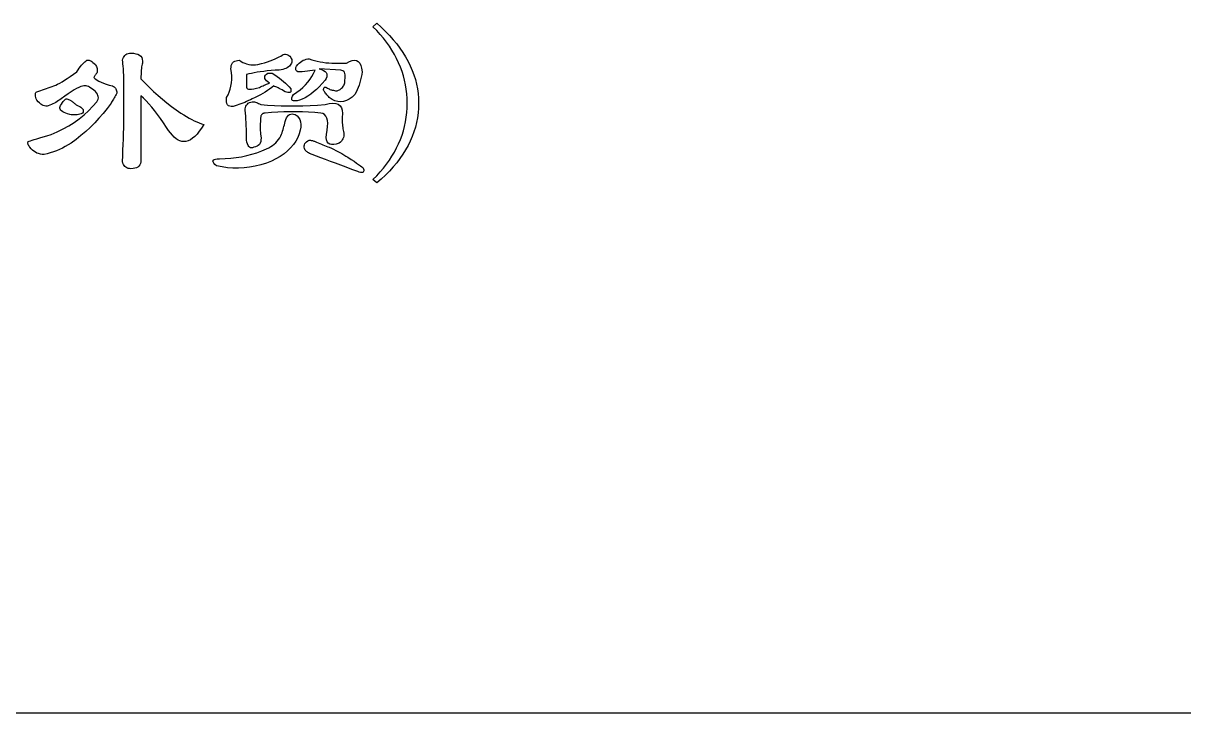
# Model space of a CAD drawing. Extents: x -210 to 210, y -160 to 160.
# Drawn here: x -113.4 to -81.61, y -160 to -141.12 of the extents above; entities that cross this region are included whole.
import ezdxf

# ---------------------------------------------------------------- set-up
doc = ezdxf.new("R2010")
doc.units = 0
doc.header["$MEASUREMENT"] = 0
doc.layers.get('0').update_dxf_attribs({"linetype": 'CONTINUOUS'})

msp = doc.modelspace()

# ---------------------------------------------------------------- linework, layer by layer
for points in [[(-103.818662, -141.214814), (-103.716123, -141.117188), (-103.716123, -141.117188), (-103.592656, -141.228457), (-103.592656, -141.228457), (-103.476191, -141.340938), (-103.476191, -141.340938), (-103.366719, -141.454609), (-103.366719, -141.454609), (-103.264258, -141.569512), (-103.264258, -141.569512), (-103.16876, -141.685615), (-103.16876, -141.685615), (-103.080254, -141.802939), (-103.080254, -141.802939), (-102.998779, -141.921445), (-102.998779, -141.921445), (-102.924258, -142.041143), (-102.924258, -142.041143), (-102.856748, -142.1621), (-102.856748, -142.1621), (-102.79626, -142.284248), (-102.79626, -142.284248), (-102.74292, -142.407568), (-102.74292, -142.407568), (-102.69668, -142.532109), (-102.69668, -142.532109), (-102.657588, -142.657842), (-102.657588, -142.657842), (-102.625547, -142.784805), (-102.625547, -142.784805), (-102.600693, -142.912988), (-102.600693, -142.912988), (-102.582891, -143.042324), (-102.582891, -143.042324), (-102.572207, -143.1729), (-102.572207, -143.1729), (-102.568662, -143.304678), (-102.568662, -143.304678), (-102.572207, -143.440547), (-102.572207, -143.440547), (-102.582891, -143.574717), (-102.582891, -143.574717), (-102.600693, -143.707217), (-102.600693, -143.707217), (-102.625547, -143.838018), (-102.625547, -143.838018), (-102.657588, -143.967178), (-102.657588, -143.967178), (-102.69668, -144.094619), (-102.69668, -144.094619), (-102.74292, -144.220352), (-102.74292, -144.220352), (-102.79626, -144.344404), (-102.79626, -144.344404), (-102.856748, -144.466777), (-102.856748, -144.466777), (-102.924258, -144.58749), (-102.924258, -144.58749), (-102.998779, -144.706475), (-102.998779, -144.706475), (-103.080254, -144.82374), (-103.080254, -144.82374), (-103.16876, -144.939395), (-103.16876, -144.939395), (-103.264258, -145.053311), (-103.264258, -145.053311), (-103.366719, -145.165547), (-103.366719, -145.165547), (-103.476191, -145.276113), (-103.476191, -145.276113), (-103.592656, -145.385), (-103.592656, -145.385), (-103.716123, -145.492178), (-103.716123, -145.492178), (-103.818662, -145.394502), (-103.818662, -145.394502), (-103.717383, -145.291807), (-103.717383, -145.291807), (-103.621875, -145.187617), (-103.621875, -145.187617), (-103.532207, -145.082012), (-103.532207, -145.082012), (-103.448301, -144.97498), (-103.448301, -144.97498), (-103.370186, -144.866455), (-103.370186, -144.866455), (-103.297822, -144.756494), (-103.297822, -144.756494), (-103.23126, -144.645098), (-103.23126, -144.645098), (-103.170508, -144.532236), (-103.170508, -144.532236), (-103.115547, -144.417959), (-103.115547, -144.417959), (-103.066338, -144.301982), (-103.066338, -144.301982), (-103.022949, -144.184053), (-103.022949, -144.184053), (-102.985322, -144.064219), (-102.985322, -144.064219), (-102.953506, -143.942441), (-102.953506, -143.942441), (-102.927461, -143.81875), (-102.927461, -143.81875), (-102.907207, -143.693115), (-102.907207, -143.693115), (-102.892715, -143.565566), (-102.892715, -143.565566), (-102.884063, -143.436074), (-102.884063, -143.436074), (-102.881162, -143.304678), (-102.881162, -143.304678), (-102.884063, -143.177256), (-102.884063, -143.177256), (-102.892715, -143.051016), (-102.892715, -143.051016), (-102.907207, -142.925977), (-102.907207, -142.925977), (-102.927461, -142.802178), (-102.927461, -142.802178), (-102.953506, -142.679561), (-102.953506, -142.679561), (-102.985322, -142.558115), (-102.985322, -142.558115), (-103.022949, -142.437939), (-103.022949, -142.437939), (-103.066338, -142.318936), (-103.066338, -142.318936), (-103.115547, -142.201152), (-103.115547, -142.201152), (-103.170508, -142.084805), (-103.170508, -142.084805), (-103.23126, -141.970146), (-103.23126, -141.970146), (-103.297822, -141.857188), (-103.297822, -141.857188), (-103.370186, -141.745898), (-103.370186, -141.745898), (-103.448301, -141.636328), (-103.448301, -141.636328), (-103.532207, -141.528408), (-103.532207, -141.528408), (-103.621875, -141.422197), (-103.621875, -141.422197), (-103.717383, -141.317676), (-103.717383, -141.317676), (-103.818662, -141.214814)], [(-110.643682, -142.914053), (-110.64415, -142.780947), (-110.64415, -142.780947), (-110.645625, -142.659424), (-110.645625, -142.659424), (-110.648047, -142.549482), (-110.648047, -142.549482), (-110.651387, -142.451074), (-110.651387, -142.451074), (-110.655762, -142.364277), (-110.655762, -142.364277), (-110.661025, -142.289053), (-110.661025, -142.289053), (-110.667344, -142.225381), (-110.667344, -142.225381), (-110.674561, -142.173301), (-110.674561, -142.173301), (-110.682744, -142.132803), (-110.682744, -142.132803), (-110.672158, -142.091797), (-110.672158, -142.091797), (-110.657695, -142.055645), (-110.657695, -142.055645), (-110.639346, -142.024297), (-110.639346, -142.024297), (-110.617188, -141.997783), (-110.617188, -141.997783), (-110.591123, -141.976074), (-110.591123, -141.976074), (-110.561221, -141.959189), (-110.561221, -141.959189), (-110.527461, -141.947119), (-110.527461, -141.947119), (-110.489863, -141.939893), (-110.489863, -141.939893), (-110.448359, -141.93749), (-110.448359, -141.93749), (-110.375059, -141.940859), (-110.375059, -141.940859), (-110.311396, -141.950996), (-110.311396, -141.950996), (-110.257412, -141.967881), (-110.257412, -141.967881), (-110.213037, -141.991494), (-110.213037, -141.991494), (-110.17832, -142.021875), (-110.17832, -142.021875), (-110.153223, -142.059014), (-110.153223, -142.059014), (-110.137813, -142.1029), (-110.137813, -142.1029), (-110.132021, -142.153516), (-110.132021, -142.153516), (-110.135859, -142.210918), (-110.135859, -142.210918), (-110.144053, -142.239375), (-110.144053, -142.239375), (-110.151309, -142.272637), (-110.151309, -142.272637), (-110.157598, -142.310752), (-110.157598, -142.310752), (-110.162881, -142.353652), (-110.162881, -142.353652), (-110.167246, -142.401426), (-110.167246, -142.401426), (-110.170605, -142.453984), (-110.170605, -142.453984), (-110.172998, -142.511387), (-110.172998, -142.511387), (-110.174463, -142.573584), (-110.174463, -142.573584), (-110.174912, -142.640605), (-110.174912, -142.640605), (-110.061143, -142.760205), (-110.061143, -142.760205), (-109.945381, -142.875957), (-109.945381, -142.875957), (-109.827744, -142.987803), (-109.827744, -142.987803), (-109.708125, -143.09585), (-109.708125, -143.09585), (-109.586611, -143.20001), (-109.586611, -143.20001), (-109.463145, -143.300312), (-109.463145, -143.300312), (-109.337744, -143.396777), (-109.337744, -143.396777), (-109.210449, -143.489375), (-109.210449, -143.489375), (-109.081182, -143.578115), (-109.081182, -143.578115), (-109.004023, -143.628252), (-109.004023, -143.628252), (-108.928809, -143.67457), (-108.928809, -143.67457), (-108.855498, -143.717002), (-108.855498, -143.717002), (-108.784121, -143.755596), (-108.784121, -143.755596), (-108.714648, -143.790303), (-108.714648, -143.790303), (-108.647148, -143.821182), (-108.647148, -143.821182), (-108.581563, -143.848154), (-108.581563, -143.848154), (-108.51792, -143.871318), (-108.51792, -143.871318), (-108.456182, -143.890605), (-108.456182, -143.890605), (-108.516982, -143.988994), (-108.516982, -143.988994), (-108.577744, -144.075801), (-108.577744, -144.075801), (-108.638486, -144.151016), (-108.638486, -144.151016), (-108.699238, -144.214707), (-108.699238, -144.214707), (-108.76001, -144.266787), (-108.76001, -144.266787), (-108.820781, -144.307285), (-108.820781, -144.307285), (-108.881514, -144.336221), (-108.881514, -144.336221), (-108.942275, -144.353584), (-108.942275, -144.353584), (-109.003057, -144.359365), (-109.003057, -144.359365), (-109.055146, -144.354551), (-109.055146, -144.354551), (-109.107236, -144.340078), (-109.107236, -144.340078), (-109.159297, -144.315947), (-109.159297, -144.315947), (-109.211396, -144.282207), (-109.211396, -144.282207), (-109.263486, -144.238789), (-109.263486, -144.238789), (-109.315557, -144.185752), (-109.315557, -144.185752), (-109.367646, -144.123047), (-109.367646, -144.123047), (-109.419736, -144.050713), (-109.419736, -144.050713), (-109.471797, -143.96875), (-109.471797, -143.96875), (-109.557646, -143.842383), (-109.557646, -143.842383), (-109.641582, -143.72376), (-109.641582, -143.72376), (-109.723525, -143.612813), (-109.723525, -143.612813), (-109.803604, -143.509629), (-109.803604, -143.509629), (-109.881719, -143.414141), (-109.881719, -143.414141), (-109.9579, -143.326387), (-109.9579, -143.326387), (-110.032197, -143.246318), (-110.032197, -143.246318), (-110.104512, -143.173975), (-110.104512, -143.173975), (-110.174912, -143.109365), (-110.174912, -143.109365), (-110.174912, -144.867178), (-110.174912, -144.867178), (-110.17832, -144.916387), (-110.17832, -144.916387), (-110.188447, -144.959766), (-110.188447, -144.959766), (-110.205322, -144.997373), (-110.205322, -144.997373), (-110.228945, -145.029199), (-110.228945, -145.029199), (-110.259336, -145.055254), (-110.259336, -145.055254), (-110.296484, -145.075498), (-110.296484, -145.075498), (-110.340352, -145.08998), (-110.340352, -145.08998), (-110.390996, -145.098643), (-110.390996, -145.098643), (-110.448359, -145.101543), (-110.448359, -145.101543), (-110.489863, -145.099121), (-110.489863, -145.099121), (-110.527461, -145.091904), (-110.527461, -145.091904), (-110.561221, -145.079854), (-110.561221, -145.079854), (-110.591123, -145.062979), (-110.591123, -145.062979), (-110.617188, -145.04126), (-110.617188, -145.04126), (-110.639346, -145.014746), (-110.639346, -145.014746), (-110.657695, -144.983398), (-110.657695, -144.983398), (-110.672158, -144.947246), (-110.672158, -144.947246), (-110.682744, -144.90624), (-110.682744, -144.90624), (-110.674561, -144.750479), (-110.674561, -144.750479), (-110.667344, -144.595684), (-110.667344, -144.595684), (-110.661025, -144.441846), (-110.661025, -144.441846), (-110.655762, -144.288955), (-110.655762, -144.288955), (-110.651387, -144.137021), (-110.651387, -144.137021), (-110.648047, -143.986104), (-110.648047, -143.986104), (-110.645625, -143.836123), (-110.645625, -143.836123), (-110.64415, -143.687109), (-110.64415, -143.687109), (-110.643682, -143.539053), (-110.643682, -143.539053), (-110.643682, -142.914053)], [(-106.969053, -142.24999), (-106.876475, -142.223936), (-106.876475, -142.223936), (-106.789678, -142.19791), (-106.789678, -142.19791), (-106.708643, -142.171855), (-106.708643, -142.171855), (-106.633418, -142.145811), (-106.633418, -142.145811), (-106.563975, -142.119775), (-106.563975, -142.119775), (-106.500293, -142.09373), (-106.500293, -142.09373), (-106.442441, -142.067686), (-106.442441, -142.067686), (-106.390352, -142.04165), (-106.390352, -142.04165), (-106.344053, -142.015605), (-106.344053, -142.015605), (-106.309805, -141.992959), (-106.309805, -141.992959), (-106.276553, -141.977031), (-106.276553, -141.977031), (-106.244248, -141.967881), (-106.244248, -141.967881), (-106.212891, -141.965449), (-106.212891, -141.965449), (-106.1825, -141.969785), (-106.1825, -141.969785), (-106.153076, -141.980898), (-106.153076, -141.980898), (-106.124619, -141.99874), (-106.124619, -141.99874), (-106.097178, -142.02332), (-106.097178, -142.02332), (-106.070605, -142.054678), (-106.070605, -142.054678), (-106.055664, -142.080723), (-106.055664, -142.080723), (-106.045518, -142.106758), (-106.045518, -142.106758), (-106.040244, -142.132803), (-106.040244, -142.132803), (-106.039766, -142.158848), (-106.039766, -142.158848), (-106.044102, -142.184883), (-106.044102, -142.184883), (-106.053281, -142.210918), (-106.053281, -142.210918), (-106.067266, -142.236982), (-106.067266, -142.236982), (-106.086055, -142.262998), (-106.086055, -142.262998), (-106.109678, -142.289053), (-106.109678, -142.289053), (-106.137676, -142.313643), (-106.137676, -142.313643), (-106.169492, -142.335352), (-106.169492, -142.335352), (-106.205176, -142.35415), (-106.205176, -142.35415), (-106.244717, -142.370059), (-106.244717, -142.370059), (-106.288115, -142.383096), (-106.288115, -142.383096), (-106.335391, -142.393213), (-106.335391, -142.393213), (-106.386494, -142.400439), (-106.386494, -142.400439), (-106.441484, -142.404775), (-106.441484, -142.404775), (-106.500293, -142.40624), (-106.500293, -142.40624), (-106.610254, -142.4154), (-106.610254, -142.4154), (-106.714414, -142.425518), (-106.714414, -142.425518), (-106.812793, -142.436621), (-106.812793, -142.436621), (-106.905391, -142.448682), (-106.905391, -142.448682), (-106.992197, -142.461699), (-106.992197, -142.461699), (-107.073242, -142.475693), (-107.073242, -142.475693), (-107.148457, -142.490625), (-107.148457, -142.490625), (-107.217891, -142.506553), (-107.217891, -142.506553), (-107.281553, -142.523418), (-107.281553, -142.523418), (-107.281553, -142.835918), (-107.281553, -142.835918), (-107.284941, -142.867266), (-107.284941, -142.867266), (-107.277725, -142.891855), (-107.277725, -142.891855), (-107.259863, -142.909688), (-107.259863, -142.909688), (-107.231426, -142.920811), (-107.231426, -142.920811), (-107.192363, -142.925146), (-107.192363, -142.925146), (-107.142676, -142.922744), (-107.142676, -142.922744), (-107.082393, -142.913584), (-107.082393, -142.913584), (-107.011494, -142.897637), (-107.011494, -142.897637), (-106.92999, -142.87499), (-106.92999, -142.87499), (-106.895752, -142.858105), (-106.895752, -142.858105), (-106.86249, -142.842188), (-106.86249, -142.842188), (-106.830176, -142.827246), (-106.830176, -142.827246), (-106.798818, -142.813262), (-106.798818, -142.813262), (-106.768438, -142.800244), (-106.768438, -142.800244), (-106.739004, -142.788184), (-106.739004, -142.788184), (-106.710557, -142.7771), (-106.710557, -142.7771), (-106.683115, -142.766982), (-106.683115, -142.766982), (-106.656553, -142.757803), (-106.656553, -142.757803), (-106.70335, -142.723564), (-106.70335, -142.723564), (-106.739502, -142.690283), (-106.739502, -142.690283), (-106.765078, -142.657979), (-106.765078, -142.657979), (-106.78002, -142.626611), (-106.78002, -142.626611), (-106.784355, -142.59624), (-106.784355, -142.59624), (-106.778076, -142.566846), (-106.778076, -142.566846), (-106.76124, -142.538379), (-106.76124, -142.538379), (-106.73374, -142.510879), (-106.73374, -142.510879), (-106.695605, -142.484365), (-106.695605, -142.484365), (-106.67874, -142.484365), (-106.67874, -142.484365), (-106.662852, -142.484365), (-106.662852, -142.484365), (-106.647891, -142.484365), (-106.647891, -142.484365), (-106.633906, -142.484365), (-106.633906, -142.484365), (-106.620879, -142.484365), (-106.620879, -142.484365), (-106.608818, -142.484365), (-106.608818, -142.484365), (-106.597725, -142.484365), (-106.597725, -142.484365), (-106.587588, -142.484365), (-106.587588, -142.484365), (-106.578418, -142.484365), (-106.578418, -142.484365), (-106.510439, -142.528252), (-106.510439, -142.528252), (-106.445322, -142.573105), (-106.445322, -142.573105), (-106.383105, -142.618896), (-106.383105, -142.618896), (-106.323789, -142.665684), (-106.323789, -142.665684), (-106.267393, -142.713408), (-106.267393, -142.713408), (-106.213857, -142.762158), (-106.213857, -142.762158), (-106.163203, -142.811807), (-106.163203, -142.811807), (-106.115479, -142.862441), (-106.115479, -142.862441), (-106.070605, -142.914053), (-106.070605, -142.914053), (-106.064844, -142.945889), (-106.064844, -142.945889), (-106.064844, -142.971914), (-106.064844, -142.971914), (-106.070605, -142.992188), (-106.070605, -142.992188), (-106.082227, -143.006641), (-106.082227, -143.006641), (-106.099551, -143.015322), (-106.099551, -143.015322), (-106.122705, -143.018213), (-106.122705, -143.018213), (-106.151641, -143.015322), (-106.151641, -143.015322), (-106.186387, -143.006641), (-106.186387, -143.006641), (-106.226865, -142.992188), (-106.226865, -142.992188), (-106.269307, -142.967109), (-106.269307, -142.967109), (-106.309805, -142.943936), (-106.309805, -142.943936), (-106.348389, -142.922744), (-106.348389, -142.922744), (-106.385078, -142.903447), (-106.385078, -142.903447), (-106.419775, -142.886084), (-106.419775, -142.886084), (-106.452578, -142.870615), (-106.452578, -142.870615), (-106.483418, -142.857148), (-106.483418, -142.857148), (-106.512354, -142.845557), (-106.512354, -142.845557), (-106.539365, -142.835918), (-106.539365, -142.835918), (-106.592891, -142.878848), (-106.592891, -142.878848), (-106.649307, -142.920811), (-106.649307, -142.920811), (-106.708643, -142.961797), (-106.708643, -142.961797), (-106.770879, -143.001807), (-106.770879, -143.001807), (-106.835947, -143.040879), (-106.835947, -143.040879), (-106.903945, -143.078984), (-106.903945, -143.078984), (-106.974844, -143.116113), (-106.974844, -143.116113), (-107.048643, -143.152285), (-107.048643, -143.152285), (-107.125293, -143.18749), (-107.125293, -143.18749), (-107.177393, -143.213018), (-107.177393, -143.213018), (-107.229492, -143.237637), (-107.229492, -143.237637), (-107.281553, -143.26125), (-107.281553, -143.26125), (-107.333643, -143.283936), (-107.333643, -143.283936), (-107.385742, -143.305645), (-107.385742, -143.305645), (-107.437793, -143.326387), (-107.437793, -143.326387), (-107.489893, -143.346143), (-107.489893, -143.346143), (-107.541992, -143.36498), (-107.541992, -143.36498), (-107.594053, -143.382803), (-107.594053, -143.382803), (-107.650977, -143.395322), (-107.650977, -143.395322), (-107.700176, -143.398223), (-107.700176, -143.398223), (-107.741641, -143.391494), (-107.741641, -143.391494), (-107.775391, -143.375088), (-107.775391, -143.375088), (-107.801406, -143.349053), (-107.801406, -143.349053), (-107.819756, -143.313359), (-107.819756, -143.313359), (-107.830391, -143.268008), (-107.830391, -143.268008), (-107.833252, -143.213018), (-107.833252, -143.213018), (-107.828428, -143.148418), (-107.828428, -143.148418), (-107.788418, -143.077041), (-107.788418, -143.077041), (-107.755117, -143.001807), (-107.755117, -143.001807), (-107.728604, -142.922744), (-107.728604, -142.922744), (-107.708838, -142.839775), (-107.708838, -142.839775), (-107.69582, -142.752988), (-107.69582, -142.752988), (-107.689551, -142.662314), (-107.689551, -142.662314), (-107.690039, -142.567803), (-107.690039, -142.567803), (-107.697266, -142.469404), (-107.697266, -142.469404), (-107.71124, -142.367188), (-107.71124, -142.367188), (-107.708379, -142.317998), (-107.708379, -142.317998), (-107.699688, -142.2746), (-107.699688, -142.2746), (-107.685205, -142.236982), (-107.685205, -142.236982), (-107.664941, -142.205137), (-107.664941, -142.205137), (-107.638906, -142.179102), (-107.638906, -142.179102), (-107.60708, -142.158848), (-107.60708, -142.158848), (-107.569453, -142.144395), (-107.569453, -142.144395), (-107.526055, -142.135693), (-107.526055, -142.135693), (-107.476855, -142.132803), (-107.476855, -142.132803), (-107.432021, -142.165098), (-107.432021, -142.165098), (-107.384277, -142.192598), (-107.384277, -142.192598), (-107.333643, -142.215283), (-107.333643, -142.215283), (-107.280117, -142.233105), (-107.280117, -142.233105), (-107.223691, -142.246113), (-107.223691, -142.246113), (-107.164365, -142.254355), (-107.164365, -142.254355), (-107.102178, -142.257705), (-107.102178, -142.257705), (-107.037051, -142.25624), (-107.037051, -142.25624), (-106.969053, -142.24999)], [(-105.758105, -142.445293), (-105.806348, -142.451074), (-105.806348, -142.451074), (-105.846855, -142.451074), (-105.846855, -142.451074), (-105.879639, -142.445293), (-105.879639, -142.445293), (-105.904717, -142.433721), (-105.904717, -142.433721), (-105.9221, -142.416377), (-105.9221, -142.416377), (-105.931738, -142.393213), (-105.931738, -142.393213), (-105.933652, -142.364277), (-105.933652, -142.364277), (-105.927891, -142.329561), (-105.927891, -142.329561), (-105.914365, -142.289053), (-105.914365, -142.289053), (-105.87918, -142.248047), (-105.87918, -142.248047), (-105.843008, -142.211885), (-105.843008, -142.211885), (-105.805879, -142.180547), (-105.805879, -142.180547), (-105.767754, -142.154023), (-105.767754, -142.154023), (-105.728701, -142.132324), (-105.728701, -142.132324), (-105.688691, -142.115439), (-105.688691, -142.115439), (-105.647695, -142.103369), (-105.647695, -142.103369), (-105.605732, -142.096143), (-105.605732, -142.096143), (-105.562803, -142.09373), (-105.562803, -142.09373), (-105.492402, -142.11835), (-105.492402, -142.11835), (-105.420078, -142.14002), (-105.420078, -142.14002), (-105.345801, -142.158848), (-105.345801, -142.158848), (-105.2696, -142.174746), (-105.2696, -142.174746), (-105.191475, -142.187773), (-105.191475, -142.187773), (-105.111416, -142.19791), (-105.111416, -142.19791), (-105.029453, -142.205137), (-105.029453, -142.205137), (-104.945518, -142.209482), (-104.945518, -142.209482), (-104.859678, -142.210918), (-104.859678, -142.210918), (-104.832656, -142.210918), (-104.832656, -142.210918), (-104.80374, -142.210918), (-104.80374, -142.210918), (-104.772891, -142.210918), (-104.772891, -142.210918), (-104.740088, -142.210918), (-104.740088, -142.210918), (-104.705381, -142.210918), (-104.705381, -142.210918), (-104.668701, -142.210918), (-104.668701, -142.210918), (-104.630117, -142.210918), (-104.630117, -142.210918), (-104.589619, -142.210918), (-104.589619, -142.210918), (-104.547178, -142.210918), (-104.547178, -142.210918), (-104.464717, -142.16749), (-104.464717, -142.16749), (-104.390928, -142.141494), (-104.390928, -142.141494), (-104.32582, -142.132803), (-104.32582, -142.132803), (-104.269404, -142.141494), (-104.269404, -142.141494), (-104.22168, -142.16749), (-104.22168, -142.16749), (-104.182627, -142.210918), (-104.182627, -142.210918), (-104.152217, -142.27168), (-104.152217, -142.27168), (-104.130508, -142.349805), (-104.130508, -142.349805), (-104.11749, -142.445293), (-104.11749, -142.445293), (-104.127627, -142.52248), (-104.127627, -142.52248), (-104.140635, -142.597676), (-104.140635, -142.597676), (-104.156563, -142.671006), (-104.156563, -142.671006), (-104.175352, -142.742383), (-104.175352, -142.742383), (-104.19708, -142.811807), (-104.19708, -142.811807), (-104.22168, -142.879355), (-104.22168, -142.879355), (-104.249141, -142.944922), (-104.249141, -142.944922), (-104.279541, -143.008574), (-104.279541, -143.008574), (-104.312803, -143.070293), (-104.312803, -143.070293), (-104.390928, -143.140703), (-104.390928, -143.140703), (-104.469063, -143.195693), (-104.469063, -143.195693), (-104.547178, -143.235234), (-104.547178, -143.235234), (-104.625303, -143.259346), (-104.625303, -143.259346), (-104.703428, -143.268008), (-104.703428, -143.268008), (-104.781563, -143.26125), (-104.781563, -143.26125), (-104.859678, -143.239082), (-104.859678, -143.239082), (-104.937803, -143.201484), (-104.937803, -143.201484), (-105.015918, -143.148418), (-105.015918, -143.148418), (-105.041016, -143.122871), (-105.041016, -143.122871), (-105.06415, -143.098262), (-105.06415, -143.098262), (-105.085391, -143.074648), (-105.085391, -143.074648), (-105.104678, -143.051982), (-105.104678, -143.051982), (-105.122051, -143.030283), (-105.122051, -143.030283), (-105.137451, -143.009512), (-105.137451, -143.009512), (-105.150986, -142.989756), (-105.150986, -142.989756), (-105.162539, -142.970947), (-105.162539, -142.970947), (-105.172178, -142.953115), (-105.172178, -142.953115), (-105.17124, -142.929004), (-105.17124, -142.929004), (-105.16835, -142.90874), (-105.16835, -142.90874), (-105.163506, -142.892344), (-105.163506, -142.892344), (-105.156758, -142.879814), (-105.156758, -142.879814), (-105.148066, -142.871113), (-105.148066, -142.871113), (-105.137451, -142.866309), (-105.137451, -142.866309), (-105.124941, -142.865342), (-105.124941, -142.865342), (-105.110479, -142.868223), (-105.110479, -142.868223), (-105.094053, -142.87499), (-105.094053, -142.87499), (-105.068516, -142.891396), (-105.068516, -142.891396), (-105.043916, -142.905859), (-105.043916, -142.905859), (-105.020264, -142.918389), (-105.020264, -142.918389), (-104.997617, -142.929004), (-104.997617, -142.929004), (-104.975918, -142.937686), (-104.975918, -142.937686), (-104.955186, -142.944443), (-104.955186, -142.944443), (-104.9354, -142.949238), (-104.9354, -142.949238), (-104.916602, -142.952148), (-104.916602, -142.952148), (-104.89874, -142.953115), (-104.89874, -142.953115), (-104.873203, -142.960352), (-104.873203, -142.960352), (-104.848604, -142.964707), (-104.848604, -142.964707), (-104.824951, -142.966123), (-104.824951, -142.966123), (-104.802314, -142.964707), (-104.802314, -142.964707), (-104.780625, -142.960352), (-104.780625, -142.960352), (-104.759854, -142.953115), (-104.759854, -142.953115), (-104.740088, -142.942998), (-104.740088, -142.942998), (-104.721289, -142.92999), (-104.721289, -142.92999), (-104.703428, -142.914053), (-104.703428, -142.914053), (-104.678818, -142.895713), (-104.678818, -142.895713), (-104.657119, -142.875479), (-104.657119, -142.875479), (-104.63832, -142.853271), (-104.63832, -142.853271), (-104.622441, -142.82915), (-104.622441, -142.82915), (-104.609395, -142.803115), (-104.609395, -142.803115), (-104.599258, -142.775146), (-104.599258, -142.775146), (-104.592041, -142.745254), (-104.592041, -142.745254), (-104.587695, -142.713408), (-104.587695, -142.713408), (-104.58624, -142.679678), (-104.58624, -142.679678), (-104.57999, -142.622275), (-104.57999, -142.622275), (-104.578564, -142.571641), (-104.578564, -142.571641), (-104.581904, -142.527773), (-104.581904, -142.527773), (-104.590117, -142.490625), (-104.590117, -142.490625), (-104.603145, -142.460254), (-104.603145, -142.460254), (-104.620977, -142.436621), (-104.620977, -142.436621), (-104.643662, -142.419736), (-104.643662, -142.419736), (-104.671143, -142.409609), (-104.671143, -142.409609), (-104.703428, -142.40624), (-104.703428, -142.40624), (-105.289365, -142.367188), (-105.289365, -142.367188), (-105.225693, -142.386484), (-105.225693, -142.386484), (-105.173643, -142.409609), (-105.173643, -142.409609), (-105.133105, -142.436621), (-105.133105, -142.436621), (-105.104189, -142.46748), (-105.104189, -142.46748), (-105.086807, -142.502207), (-105.086807, -142.502207), (-105.081055, -142.540781), (-105.081055, -142.540781), (-105.086807, -142.583223), (-105.086807, -142.583223), (-105.104189, -142.629502), (-105.104189, -142.629502), (-105.133105, -142.679678), (-105.133105, -142.679678), (-105.21124, -142.771299), (-105.21124, -142.771299), (-105.289365, -142.855225), (-105.289365, -142.855225), (-105.36749, -142.931406), (-105.36749, -142.931406), (-105.445605, -142.999883), (-105.445605, -142.999883), (-105.52374, -143.060654), (-105.52374, -143.060654), (-105.601865, -143.113721), (-105.601865, -143.113721), (-105.67999, -143.159014), (-105.67999, -143.159014), (-105.758105, -143.19666), (-105.758105, -143.19666), (-105.83624, -143.226553), (-105.83624, -143.226553), (-105.899902, -143.240049), (-105.899902, -143.240049), (-105.952002, -143.24585), (-105.952002, -143.24585), (-105.99249, -143.243896), (-105.99249, -143.243896), (-106.021416, -143.234248), (-106.021416, -143.234248), (-106.038789, -143.216895), (-106.038789, -143.216895), (-106.04458, -143.191846), (-106.04458, -143.191846), (-106.038789, -143.159014), (-106.038789, -143.159014), (-106.021416, -143.118516), (-106.021416, -143.118516), (-105.99249, -143.070293), (-105.99249, -143.070293), (-105.900391, -143.008096), (-105.900391, -143.008096), (-105.815039, -142.942998), (-105.815039, -142.942998), (-105.736416, -142.87499), (-105.736416, -142.87499), (-105.66458, -142.804102), (-105.66458, -142.804102), (-105.599463, -142.730322), (-105.599463, -142.730322), (-105.541113, -142.653613), (-105.541113, -142.653613), (-105.489502, -142.574082), (-105.489502, -142.574082), (-105.444678, -142.491592), (-105.444678, -142.491592), (-105.406553, -142.40624), (-105.406553, -142.40624), (-105.758105, -142.445293)], [(-111.659307, -142.132803), (-111.640996, -142.126514), (-111.640996, -142.126514), (-111.620713, -142.125088), (-111.620713, -142.125088), (-111.598525, -142.128438), (-111.598525, -142.128438), (-111.574443, -142.13665), (-111.574443, -142.13665), (-111.548398, -142.149688), (-111.548398, -142.149688), (-111.5204, -142.16749), (-111.5204, -142.16749), (-111.490537, -142.190186), (-111.490537, -142.190186), (-111.458682, -142.217686), (-111.458682, -142.217686), (-111.424922, -142.24999), (-111.424922, -142.24999), (-111.409023, -142.276016), (-111.409023, -142.276016), (-111.395996, -142.30207), (-111.395996, -142.30207), (-111.385859, -142.328115), (-111.385859, -142.328115), (-111.378662, -142.35415), (-111.378662, -142.35415), (-111.374307, -142.380195), (-111.374307, -142.380195), (-111.372861, -142.40624), (-111.372861, -142.40624), (-111.374307, -142.432285), (-111.374307, -142.432285), (-111.378662, -142.458301), (-111.378662, -142.458301), (-111.385859, -142.484365), (-111.385859, -142.484365), (-111.394551, -142.493516), (-111.394551, -142.493516), (-111.403223, -142.503652), (-111.403223, -142.503652), (-111.411924, -142.514746), (-111.411924, -142.514746), (-111.420605, -142.526807), (-111.420605, -142.526807), (-111.429297, -142.539814), (-111.429297, -142.539814), (-111.437979, -142.553809), (-111.437979, -142.553809), (-111.44665, -142.56875), (-111.44665, -142.56875), (-111.455322, -142.584678), (-111.455322, -142.584678), (-111.463984, -142.601553), (-111.463984, -142.601553), (-111.442285, -142.627598), (-111.442285, -142.627598), (-111.411924, -142.653613), (-111.411924, -142.653613), (-111.372861, -142.679678), (-111.372861, -142.679678), (-111.325098, -142.705723), (-111.325098, -142.705723), (-111.268682, -142.731758), (-111.268682, -142.731758), (-111.203604, -142.757803), (-111.203604, -142.757803), (-111.129785, -142.783848), (-111.129785, -142.783848), (-111.047354, -142.809883), (-111.047354, -142.809883), (-110.956182, -142.835918), (-110.956182, -142.835918), (-110.931582, -142.846064), (-110.931582, -142.846064), (-110.909912, -142.859082), (-110.909912, -142.859082), (-110.891094, -142.87499), (-110.891094, -142.87499), (-110.875186, -142.893809), (-110.875186, -142.893809), (-110.862148, -142.915498), (-110.862148, -142.915498), (-110.852021, -142.940107), (-110.852021, -142.940107), (-110.844785, -142.967578), (-110.844785, -142.967578), (-110.840449, -142.997949), (-110.840449, -142.997949), (-110.838984, -143.03124), (-110.838984, -143.03124), (-110.856348, -143.065498), (-110.856348, -143.065498), (-110.873721, -143.09876), (-110.873721, -143.09876), (-110.891094, -143.131064), (-110.891094, -143.131064), (-110.908447, -143.162402), (-110.908447, -143.162402), (-110.925801, -143.192803), (-110.925801, -143.192803), (-110.943184, -143.222188), (-110.943184, -143.222188), (-110.960547, -143.250645), (-110.960547, -143.250645), (-110.9779, -143.278135), (-110.9779, -143.278135), (-110.995244, -143.304678), (-110.995244, -143.304678), (-111.101348, -143.449355), (-111.101348, -143.449355), (-111.211309, -143.588242), (-111.211309, -143.588242), (-111.325098, -143.721357), (-111.325098, -143.721357), (-111.442783, -143.848643), (-111.442783, -143.848643), (-111.564297, -143.970195), (-111.564297, -143.970195), (-111.689697, -144.085918), (-111.689697, -144.085918), (-111.818945, -144.195889), (-111.818945, -144.195889), (-111.952021, -144.300039), (-111.952021, -144.300039), (-112.088994, -144.398418), (-112.088994, -144.398418), (-112.167598, -144.448574), (-112.167598, -144.448574), (-112.247188, -144.494873), (-112.247188, -144.494873), (-112.327744, -144.537314), (-112.327744, -144.537314), (-112.409199, -144.575898), (-112.409199, -144.575898), (-112.491699, -144.610615), (-112.491699, -144.610615), (-112.575098, -144.641484), (-112.575098, -144.641484), (-112.659521, -144.668477), (-112.659521, -144.668477), (-112.744883, -144.69165), (-112.744883, -144.69165), (-112.831182, -144.710918), (-112.831182, -144.710918), (-112.882324, -144.708496), (-112.882324, -144.708496), (-112.931494, -144.701289), (-112.931494, -144.701289), (-112.97876, -144.689219), (-112.97876, -144.689219), (-113.024111, -144.672354), (-113.024111, -144.672354), (-113.0675, -144.650635), (-113.0675, -144.650635), (-113.108994, -144.624111), (-113.108994, -144.624111), (-113.148506, -144.592773), (-113.148506, -144.592773), (-113.186143, -144.556631), (-113.186143, -144.556631), (-113.221807, -144.515605), (-113.221807, -144.515605), (-113.237734, -144.490527), (-113.237734, -144.490527), (-113.250742, -144.467383), (-113.250742, -144.467383), (-113.260859, -144.446182), (-113.260859, -144.446182), (-113.268125, -144.426885), (-113.268125, -144.426885), (-113.272461, -144.409512), (-113.272461, -144.409512), (-113.273896, -144.394053), (-113.273896, -144.394053), (-113.272461, -144.380596), (-113.272461, -144.380596), (-113.268125, -144.369004), (-113.268125, -144.369004), (-113.260859, -144.359365), (-113.260859, -144.359365), (-113.237734, -144.349248), (-113.237734, -144.349248), (-113.203008, -144.336221), (-113.203008, -144.336221), (-113.156719, -144.320293), (-113.156719, -144.320293), (-113.098848, -144.301484), (-113.098848, -144.301484), (-113.029395, -144.279775), (-113.029395, -144.279775), (-112.948359, -144.255195), (-112.948359, -144.255195), (-112.855781, -144.227715), (-112.855781, -144.227715), (-112.751611, -144.197314), (-112.751611, -144.197314), (-112.635859, -144.164053), (-112.635859, -144.164053), (-112.466123, -144.09123), (-112.466123, -144.09123), (-112.304072, -144.01165), (-112.304072, -144.01165), (-112.149785, -143.925313), (-112.149785, -143.925313), (-112.003174, -143.832266), (-112.003174, -143.832266), (-111.864258, -143.732412), (-111.864258, -143.732412), (-111.733105, -143.625859), (-111.733105, -143.625859), (-111.609648, -143.51252), (-111.609648, -143.51252), (-111.493896, -143.392441), (-111.493896, -143.392441), (-111.385859, -143.265605), (-111.385859, -143.265605), (-111.363711, -143.230898), (-111.363711, -143.230898), (-111.349238, -143.196182), (-111.349238, -143.196182), (-111.34248, -143.161445), (-111.34248, -143.161445), (-111.343447, -143.126729), (-111.343447, -143.126729), (-111.352109, -143.092002), (-111.352109, -143.092002), (-111.368525, -143.057285), (-111.368525, -143.057285), (-111.392637, -143.022568), (-111.392637, -143.022568), (-111.424463, -142.987803), (-111.424463, -142.987803), (-111.463984, -142.953115), (-111.463984, -142.953115), (-111.505947, -142.920811), (-111.505947, -142.920811), (-111.54501, -142.893311), (-111.54501, -142.893311), (-111.581172, -142.870615), (-111.581172, -142.870615), (-111.614482, -142.852803), (-111.614482, -142.852803), (-111.644844, -142.839775), (-111.644844, -142.839775), (-111.672354, -142.831563), (-111.672354, -142.831563), (-111.696924, -142.828193), (-111.696924, -142.828193), (-111.718643, -142.829658), (-111.718643, -142.829658), (-111.737422, -142.835918), (-111.737422, -142.835918), (-111.776016, -142.840283), (-111.776016, -142.840283), (-111.822324, -142.853271), (-111.822324, -142.853271), (-111.876357, -142.87499), (-111.876357, -142.87499), (-111.938057, -142.905381), (-111.938057, -142.905381), (-112.00751, -142.944443), (-112.00751, -142.944443), (-112.084648, -142.992188), (-112.084648, -142.992188), (-112.169551, -143.048604), (-112.169551, -143.048604), (-112.262148, -143.113721), (-112.262148, -143.113721), (-112.362422, -143.18749), (-112.362422, -143.18749), (-112.397646, -143.213018), (-112.397646, -143.213018), (-112.433818, -143.237637), (-112.433818, -143.237637), (-112.470947, -143.26125), (-112.470947, -143.26125), (-112.509023, -143.283936), (-112.509023, -143.283936), (-112.548096, -143.305645), (-112.548096, -143.305645), (-112.588135, -143.326387), (-112.588135, -143.326387), (-112.629121, -143.346143), (-112.629121, -143.346143), (-112.671094, -143.36498), (-112.671094, -143.36498), (-112.713994, -143.382803), (-112.713994, -143.382803), (-112.748721, -143.388584), (-112.748721, -143.388584), (-112.783447, -143.388584), (-112.783447, -143.388584), (-112.818184, -143.382803), (-112.818184, -143.382803), (-112.8529, -143.371221), (-112.8529, -143.371221), (-112.887598, -143.353877), (-112.887598, -143.353877), (-112.922344, -143.330723), (-112.922344, -143.330723), (-112.957051, -143.301787), (-112.957051, -143.301787), (-112.991807, -143.267061), (-112.991807, -143.267061), (-113.026494, -143.226553), (-113.026494, -143.226553), (-113.041934, -143.185068), (-113.041934, -143.185068), (-113.053525, -143.14748), (-113.053525, -143.14748), (-113.061221, -143.113721), (-113.061221, -143.113721), (-113.065088, -143.083799), (-113.065088, -143.083799), (-113.065088, -143.057744), (-113.065088, -143.057744), (-113.061221, -143.035605), (-113.061221, -143.035605), (-113.053525, -143.017246), (-113.053525, -143.017246), (-113.041934, -143.002773), (-113.041934, -143.002773), (-113.026494, -142.992188), (-113.026494, -142.992188), (-112.974424, -142.974805), (-112.974424, -142.974805), (-112.922344, -142.95748), (-112.922344, -142.95748), (-112.870234, -142.940107), (-112.870234, -142.940107), (-112.818184, -142.922744), (-112.818184, -142.922744), (-112.766104, -142.905381), (-112.766104, -142.905381), (-112.713994, -142.887998), (-112.713994, -142.887998), (-112.661924, -142.870615), (-112.661924, -142.870615), (-112.609844, -142.853271), (-112.609844, -142.853271), (-112.557734, -142.835918), (-112.557734, -142.835918), (-112.511475, -142.815684), (-112.511475, -142.815684), (-112.459375, -142.789619), (-112.459375, -142.789619), (-112.401494, -142.757803), (-112.401494, -142.757803), (-112.337822, -142.720195), (-112.337822, -142.720195), (-112.268398, -142.676787), (-112.268398, -142.676787), (-112.193184, -142.627598), (-112.193184, -142.627598), (-112.112148, -142.572627), (-112.112148, -142.572627), (-112.025322, -142.511846), (-112.025322, -142.511846), (-111.932744, -142.445293), (-111.932744, -142.445293), (-111.898496, -142.395137), (-111.898496, -142.395137), (-111.865234, -142.348857), (-111.865234, -142.348857), (-111.8329, -142.306406), (-111.8329, -142.306406), (-111.801582, -142.267822), (-111.801582, -142.267822), (-111.771182, -142.233105), (-111.771182, -142.233105), (-111.741807, -142.202246), (-111.741807, -142.202246), (-111.71332, -142.175244), (-111.71332, -142.175244), (-111.68585, -142.1521), (-111.68585, -142.1521), (-111.659307, -142.132803)], [(-112.049922, -143.265605), (-112.032598, -143.28249), (-112.032598, -143.28249), (-112.015244, -143.298398), (-112.015244, -143.298398), (-111.997861, -143.313359), (-111.997861, -143.313359), (-111.980488, -143.327324), (-111.980488, -143.327324), (-111.963135, -143.340352), (-111.963135, -143.340352), (-111.945781, -143.352422), (-111.945781, -143.352422), (-111.928408, -143.363506), (-111.928408, -143.363506), (-111.911025, -143.373623), (-111.911025, -143.373623), (-111.893682, -143.382803), (-111.893682, -143.382803), (-111.853662, -143.400635), (-111.853662, -143.400635), (-111.820381, -143.419443), (-111.820381, -143.419443), (-111.793857, -143.439219), (-111.793857, -143.439219), (-111.774111, -143.45998), (-111.774111, -143.45998), (-111.761094, -143.48166), (-111.761094, -143.48166), (-111.754785, -143.504355), (-111.754785, -143.504355), (-111.755283, -143.527959), (-111.755283, -143.527959), (-111.76251, -143.552559), (-111.76251, -143.552559), (-111.776494, -143.578115), (-111.776494, -143.578115), (-111.811709, -143.594023), (-111.811709, -143.594023), (-111.847881, -143.607051), (-111.847881, -143.607051), (-111.88501, -143.617188), (-111.88501, -143.617188), (-111.923096, -143.624395), (-111.923096, -143.624395), (-111.962148, -143.62876), (-111.962148, -143.62876), (-112.002197, -143.630195), (-112.002197, -143.630195), (-112.043184, -143.62876), (-112.043184, -143.62876), (-112.085146, -143.624395), (-112.085146, -143.624395), (-112.128047, -143.617188), (-112.128047, -143.617188), (-112.185449, -143.599346), (-112.185449, -143.599346), (-112.236094, -143.580508), (-112.236094, -143.580508), (-112.27998, -143.560752), (-112.27998, -143.560752), (-112.317109, -143.54001), (-112.317109, -143.54001), (-112.34748, -143.518311), (-112.34748, -143.518311), (-112.371113, -143.495615), (-112.371113, -143.495615), (-112.387998, -143.472012), (-112.387998, -143.472012), (-112.398145, -143.447402), (-112.398145, -143.447402), (-112.401494, -143.421855), (-112.401494, -143.421855), (-112.375957, -143.372686), (-112.375957, -143.372686), (-112.351348, -143.329277), (-112.351348, -143.329277), (-112.327744, -143.29165), (-112.327744, -143.29165), (-112.305059, -143.259824), (-112.305059, -143.259824), (-112.28335, -143.233779), (-112.28335, -143.233779), (-112.262598, -143.213525), (-112.262598, -143.213525), (-112.242861, -143.199082), (-112.242861, -143.199082), (-112.224023, -143.190381), (-112.224023, -143.190381), (-112.206182, -143.18749), (-112.206182, -143.18749), (-112.181143, -143.196182), (-112.181143, -143.196182), (-112.157959, -143.204854), (-112.157959, -143.204854), (-112.136738, -143.213525), (-112.136738, -143.213525), (-112.117461, -143.222188), (-112.117461, -143.222188), (-112.100098, -143.230898), (-112.100098, -143.230898), (-112.084648, -143.239561), (-112.084648, -143.239561), (-112.071182, -143.248242), (-112.071182, -143.248242), (-112.05958, -143.256943), (-112.05958, -143.256943), (-112.049922, -143.265605)], [(-107.125293, -143.265605), (-107.106992, -143.266572), (-107.106992, -143.266572), (-107.086719, -143.269482), (-107.086719, -143.269482), (-107.064551, -143.274307), (-107.064551, -143.274307), (-107.04042, -143.281016), (-107.04042, -143.281016), (-107.014404, -143.289717), (-107.014404, -143.289717), (-106.986416, -143.300312), (-106.986416, -143.300312), (-106.956553, -143.312891), (-106.956553, -143.312891), (-106.924688, -143.327324), (-106.924688, -143.327324), (-106.890918, -143.34375), (-106.890918, -143.34375), (-106.707227, -143.35915), (-106.707227, -143.35915), (-106.520566, -143.370752), (-106.520566, -143.370752), (-106.331055, -143.378438), (-106.331055, -143.378438), (-106.138613, -143.382324), (-106.138613, -143.382324), (-105.943301, -143.382324), (-105.943301, -143.382324), (-105.745107, -143.378438), (-105.745107, -143.378438), (-105.544004, -143.370752), (-105.544004, -143.370752), (-105.34002, -143.35915), (-105.34002, -143.35915), (-105.133105, -143.34375), (-105.133105, -143.34375), (-105.019307, -143.317197), (-105.019307, -143.317197), (-104.920928, -143.30707), (-104.920928, -143.30707), (-104.837988, -143.313359), (-104.837988, -143.313359), (-104.770488, -143.336016), (-104.770488, -143.336016), (-104.718379, -143.375088), (-104.718379, -143.375088), (-104.681738, -143.430547), (-104.681738, -143.430547), (-104.660537, -143.502383), (-104.660537, -143.502383), (-104.654727, -143.590645), (-104.654727, -143.590645), (-104.664375, -143.695293), (-104.664375, -143.695293), (-104.663877, -143.746406), (-104.663877, -143.746406), (-104.662451, -143.795605), (-104.662451, -143.795605), (-104.660039, -143.842871), (-104.660039, -143.842871), (-104.65668, -143.888193), (-104.65668, -143.888193), (-104.652324, -143.931631), (-104.652324, -143.931631), (-104.647031, -143.973096), (-104.647031, -143.973096), (-104.640732, -144.012617), (-104.640732, -144.012617), (-104.633506, -144.050244), (-104.633506, -144.050244), (-104.625303, -144.085918), (-104.625303, -144.085918), (-104.619053, -144.128369), (-104.619053, -144.128369), (-104.617617, -144.168887), (-104.617617, -144.168887), (-104.620977, -144.20748), (-104.620977, -144.20748), (-104.62918, -144.244121), (-104.62918, -144.244121), (-104.642197, -144.278809), (-104.642197, -144.278809), (-104.660039, -144.311621), (-104.660039, -144.311621), (-104.682725, -144.3425), (-104.682725, -144.3425), (-104.710195, -144.371406), (-104.710195, -144.371406), (-104.74249, -144.398418), (-104.74249, -144.398418), (-104.824004, -144.426387), (-104.824004, -144.426387), (-104.894902, -144.440859), (-104.894902, -144.440859), (-104.955186, -144.441846), (-104.955186, -144.441846), (-105.004863, -144.429297), (-105.004863, -144.429297), (-105.043916, -144.403252), (-105.043916, -144.403252), (-105.072354, -144.363721), (-105.072354, -144.363721), (-105.090225, -144.310654), (-105.090225, -144.310654), (-105.097441, -144.244121), (-105.097441, -144.244121), (-105.094053, -144.164053), (-105.094053, -144.164053), (-105.072852, -144.048809), (-105.072852, -144.048809), (-105.061279, -143.946084), (-105.061279, -143.946084), (-105.059316, -143.855898), (-105.059316, -143.855898), (-105.067041, -143.778252), (-105.067041, -143.778252), (-105.084414, -143.713145), (-105.084414, -143.713145), (-105.111416, -143.660605), (-105.111416, -143.660605), (-105.148066, -143.620547), (-105.148066, -143.620547), (-105.194355, -143.593057), (-105.194355, -143.593057), (-105.250303, -143.578115), (-105.250303, -143.578115), (-105.415713, -143.562686), (-105.415713, -143.562686), (-105.5821, -143.551094), (-105.5821, -143.551094), (-105.749453, -143.543408), (-105.749453, -143.543408), (-105.917754, -143.539521), (-105.917754, -143.539521), (-106.087021, -143.539521), (-106.087021, -143.539521), (-106.257256, -143.543408), (-106.257256, -143.543408), (-106.428486, -143.551094), (-106.428486, -143.551094), (-106.600615, -143.562686), (-106.600615, -143.562686), (-106.77374, -143.578115), (-106.77374, -143.578115), (-106.790635, -143.579082), (-106.790635, -143.579082), (-106.806543, -143.581982), (-106.806543, -143.581982), (-106.821504, -143.586797), (-106.821504, -143.586797), (-106.835479, -143.593516), (-106.835479, -143.593516), (-106.848506, -143.602227), (-106.848506, -143.602227), (-106.860566, -143.612813), (-106.860566, -143.612813), (-106.871641, -143.625381), (-106.871641, -143.625381), (-106.881787, -143.639814), (-106.881787, -143.639814), (-106.890918, -143.65624), (-106.890918, -143.65624), (-106.898652, -143.732412), (-106.898652, -143.732412), (-106.904443, -143.804756), (-106.904443, -143.804756), (-106.908301, -143.873242), (-106.908301, -143.873242), (-106.910225, -143.937891), (-106.910225, -143.937891), (-106.910225, -143.998623), (-106.910225, -143.998623), (-106.908301, -144.055547), (-106.908301, -144.055547), (-106.904443, -144.108574), (-106.904443, -144.108574), (-106.898652, -144.157783), (-106.898652, -144.157783), (-106.890918, -144.203115), (-106.890918, -144.203115), (-106.885615, -144.260986), (-106.885615, -144.260986), (-106.8871, -144.313066), (-106.8871, -144.313066), (-106.895264, -144.359365), (-106.895264, -144.359365), (-106.910225, -144.399883), (-106.910225, -144.399883), (-106.931943, -144.43459), (-106.931943, -144.43459), (-106.960391, -144.463525), (-106.960391, -144.463525), (-106.995615, -144.486699), (-106.995615, -144.486699), (-107.037539, -144.504023), (-107.037539, -144.504023), (-107.08624, -144.515605), (-107.08624, -144.515605), (-107.119521, -144.528623), (-107.119521, -144.528623), (-107.149902, -144.532979), (-107.149902, -144.532979), (-107.177393, -144.528623), (-107.177393, -144.528623), (-107.202002, -144.515605), (-107.202002, -144.515605), (-107.223691, -144.493896), (-107.223691, -144.493896), (-107.24249, -144.463525), (-107.24249, -144.463525), (-107.258418, -144.424482), (-107.258418, -144.424482), (-107.271416, -144.376729), (-107.271416, -144.376729), (-107.281553, -144.320293), (-107.281553, -144.320293), (-107.282041, -144.217578), (-107.282041, -144.217578), (-107.283506, -144.117744), (-107.283506, -144.117744), (-107.285889, -144.020811), (-107.285889, -144.020811), (-107.289277, -143.926758), (-107.289277, -143.926758), (-107.293594, -143.835635), (-107.293594, -143.835635), (-107.298916, -143.747373), (-107.298916, -143.747373), (-107.305195, -143.662002), (-107.305195, -143.662002), (-107.312441, -143.579561), (-107.312441, -143.579561), (-107.320605, -143.49998), (-107.320605, -143.49998), (-107.318203, -143.458496), (-107.318203, -143.458496), (-107.310977, -143.420908), (-107.310977, -143.420908), (-107.298916, -143.387158), (-107.298916, -143.387158), (-107.282041, -143.357246), (-107.282041, -143.357246), (-107.260342, -143.331182), (-107.260342, -143.331182), (-107.233818, -143.309023), (-107.233818, -143.309023), (-107.20249, -143.290684), (-107.20249, -143.290684), (-107.166318, -143.276211), (-107.166318, -143.276211), (-107.125293, -143.265605)], [(-106.226865, -143.81249), (-106.208066, -143.756064), (-106.208066, -143.756064), (-106.186387, -143.708301), (-106.186387, -143.708301), (-106.161758, -143.669248), (-106.161758, -143.669248), (-106.134277, -143.638877), (-106.134277, -143.638877), (-106.103896, -143.617188), (-106.103896, -143.617188), (-106.070605, -143.604141), (-106.070605, -143.604141), (-106.034453, -143.599805), (-106.034453, -143.599805), (-105.995391, -143.604141), (-105.995391, -143.604141), (-105.953418, -143.617188), (-105.953418, -143.617188), (-105.898447, -143.655762), (-105.898447, -143.655762), (-105.855039, -143.702041), (-105.855039, -143.702041), (-105.823242, -143.756064), (-105.823242, -143.756064), (-105.802979, -143.817793), (-105.802979, -143.817793), (-105.794307, -143.887227), (-105.794307, -143.887227), (-105.797178, -143.964385), (-105.797178, -143.964385), (-105.811641, -144.049258), (-105.811641, -144.049258), (-105.837705, -144.141855), (-105.837705, -144.141855), (-105.875303, -144.242178), (-105.875303, -144.242178), (-105.932217, -144.343447), (-105.932217, -144.343447), (-105.998779, -144.438936), (-105.998779, -144.438936), (-106.074951, -144.528623), (-106.074951, -144.528623), (-106.160791, -144.612549), (-106.160791, -144.612549), (-106.256289, -144.690674), (-106.256289, -144.690674), (-106.361416, -144.762988), (-106.361416, -144.762988), (-106.476191, -144.829561), (-106.476191, -144.829561), (-106.600615, -144.890322), (-106.600615, -144.890322), (-106.734678, -144.945293), (-106.734678, -144.945293), (-106.890439, -144.992559), (-106.890439, -144.992559), (-107.045264, -145.030186), (-107.045264, -145.030186), (-107.199102, -145.058125), (-107.199102, -145.058125), (-107.351992, -145.076484), (-107.351992, -145.076484), (-107.503887, -145.085137), (-107.503887, -145.085137), (-107.654844, -145.084189), (-107.654844, -145.084189), (-107.804795, -145.073574), (-107.804795, -145.073574), (-107.953818, -145.053311), (-107.953818, -145.053311), (-108.101855, -145.023418), (-108.101855, -145.023418), (-108.147217, -144.982432), (-108.147217, -144.982432), (-108.179043, -144.94626), (-108.179043, -144.94626), (-108.197363, -144.914922), (-108.197363, -144.914922), (-108.202178, -144.888398), (-108.202178, -144.888398), (-108.193506, -144.866709), (-108.193506, -144.866709), (-108.171318, -144.849805), (-108.171318, -144.849805), (-108.135615, -144.837754), (-108.135615, -144.837754), (-108.086455, -144.830508), (-108.086455, -144.830508), (-108.02374, -144.828115), (-108.02374, -144.828115), (-107.868945, -144.824717), (-107.868945, -144.824717), (-107.717041, -144.8146), (-107.717041, -144.8146), (-107.568008, -144.797744), (-107.568008, -144.797744), (-107.421895, -144.774092), (-107.421895, -144.774092), (-107.278691, -144.74373), (-107.278691, -144.74373), (-107.13832, -144.706563), (-107.13832, -144.706563), (-107.000879, -144.662695), (-107.000879, -144.662695), (-106.866318, -144.612061), (-106.866318, -144.612061), (-106.734678, -144.554678), (-106.734678, -144.554678), (-106.67585, -144.527197), (-106.67585, -144.527197), (-106.620879, -144.496797), (-106.620879, -144.496797), (-106.569756, -144.463525), (-106.569756, -144.463525), (-106.52249, -144.427363), (-106.52249, -144.427363), (-106.479102, -144.388301), (-106.479102, -144.388301), (-106.439551, -144.346357), (-106.439551, -144.346357), (-106.403857, -144.301484), (-106.403857, -144.301484), (-106.372051, -144.25376), (-106.372051, -144.25376), (-106.344053, -144.203115), (-106.344053, -144.203115), (-106.327188, -144.159688), (-106.327188, -144.159688), (-106.311279, -144.116309), (-106.311279, -144.116309), (-106.296318, -144.0729), (-106.296318, -144.0729), (-106.282354, -144.029502), (-106.282354, -144.029502), (-106.269307, -143.986104), (-106.269307, -143.986104), (-106.257256, -143.942686), (-106.257256, -143.942686), (-106.246152, -143.899307), (-106.246152, -143.899307), (-106.236016, -143.855898), (-106.236016, -143.855898), (-106.226865, -143.81249)], [(-105.484678, -144.710918), (-105.510254, -144.701748), (-105.510254, -144.701748), (-105.534854, -144.69165), (-105.534854, -144.69165), (-105.558477, -144.680547), (-105.558477, -144.680547), (-105.581152, -144.668477), (-105.581152, -144.668477), (-105.602852, -144.655449), (-105.602852, -144.655449), (-105.623604, -144.641484), (-105.623604, -144.641484), (-105.64335, -144.626514), (-105.64335, -144.626514), (-105.662178, -144.610615), (-105.662178, -144.610615), (-105.67999, -144.59375), (-105.67999, -144.59375), (-105.693984, -144.551758), (-105.693984, -144.551758), (-105.70124, -144.512695), (-105.70124, -144.512695), (-105.701719, -144.476543), (-105.701719, -144.476543), (-105.69542, -144.443262), (-105.69542, -144.443262), (-105.682402, -144.412891), (-105.682402, -144.412891), (-105.662646, -144.3854), (-105.662646, -144.3854), (-105.636113, -144.360811), (-105.636113, -144.360811), (-105.602852, -144.339111), (-105.602852, -144.339111), (-105.562803, -144.320293), (-105.562803, -144.320293), (-105.545488, -144.320781), (-105.545488, -144.320781), (-105.528076, -144.322246), (-105.528076, -144.322246), (-105.510742, -144.324648), (-105.510742, -144.324648), (-105.493379, -144.328018), (-105.493379, -144.328018), (-105.476006, -144.332354), (-105.476006, -144.332354), (-105.458643, -144.337656), (-105.458643, -144.337656), (-105.441289, -144.343945), (-105.441289, -144.343945), (-105.423916, -144.351182), (-105.423916, -144.351182), (-105.406553, -144.359365), (-105.406553, -144.359365), (-105.363164, -144.376729), (-105.363164, -144.376729), (-105.319756, -144.394053), (-105.319756, -144.394053), (-105.276357, -144.411445), (-105.276357, -144.411445), (-105.232979, -144.428809), (-105.232979, -144.428809), (-105.189551, -144.446182), (-105.189551, -144.446182), (-105.146143, -144.463525), (-105.146143, -144.463525), (-105.102744, -144.480898), (-105.102744, -144.480898), (-105.059316, -144.498242), (-105.059316, -144.498242), (-105.015918, -144.515605), (-105.015918, -144.515605), (-104.955654, -144.542109), (-104.955654, -144.542109), (-104.896338, -144.569619), (-104.896338, -144.569619), (-104.837988, -144.598096), (-104.837988, -144.598096), (-104.780625, -144.6275), (-104.780625, -144.6275), (-104.72418, -144.657861), (-104.72418, -144.657861), (-104.668701, -144.689219), (-104.668701, -144.689219), (-104.614238, -144.721523), (-104.614238, -144.721523), (-104.560684, -144.754814), (-104.560684, -144.754814), (-104.508115, -144.789053), (-104.508115, -144.789053), (-104.417949, -144.846914), (-104.417949, -144.846914), (-104.338379, -144.898994), (-104.338379, -144.898994), (-104.269404, -144.945293), (-104.269404, -144.945293), (-104.211064, -144.985811), (-104.211064, -144.985811), (-104.16332, -145.020518), (-104.16332, -145.020518), (-104.126191, -145.049482), (-104.126191, -145.049482), (-104.099688, -145.072627), (-104.099688, -145.072627), (-104.08374, -145.08998), (-104.08374, -145.08998), (-104.078428, -145.101543), (-104.078428, -145.101543), (-104.072656, -145.133379), (-104.072656, -145.133379), (-104.072656, -145.159424), (-104.072656, -145.159424), (-104.078428, -145.179678), (-104.078428, -145.179678), (-104.090029, -145.194141), (-104.090029, -145.194141), (-104.107354, -145.202812), (-104.107354, -145.202812), (-104.130508, -145.205723), (-104.130508, -145.205723), (-104.159453, -145.202812), (-104.159453, -145.202812), (-104.194189, -145.194141), (-104.194189, -145.194141), (-104.234678, -145.179678), (-104.234678, -145.179678), (-104.396719, -145.119873), (-104.396719, -145.119873), (-104.552979, -145.062012), (-104.552979, -145.062012), (-104.703428, -145.006064), (-104.703428, -145.006064), (-104.848115, -144.952041), (-104.848115, -144.952041), (-104.987002, -144.89998), (-104.987002, -144.89998), (-105.120107, -144.849805), (-105.120107, -144.849805), (-105.247441, -144.801582), (-105.247441, -144.801582), (-105.368945, -144.755303), (-105.368945, -144.755303), (-105.484678, -144.710918)], [(-125.75001, -160), (-42.250029, -160)]]:
    msp.add_lwpolyline(points)

doc.saveas('drawing.dxf')
